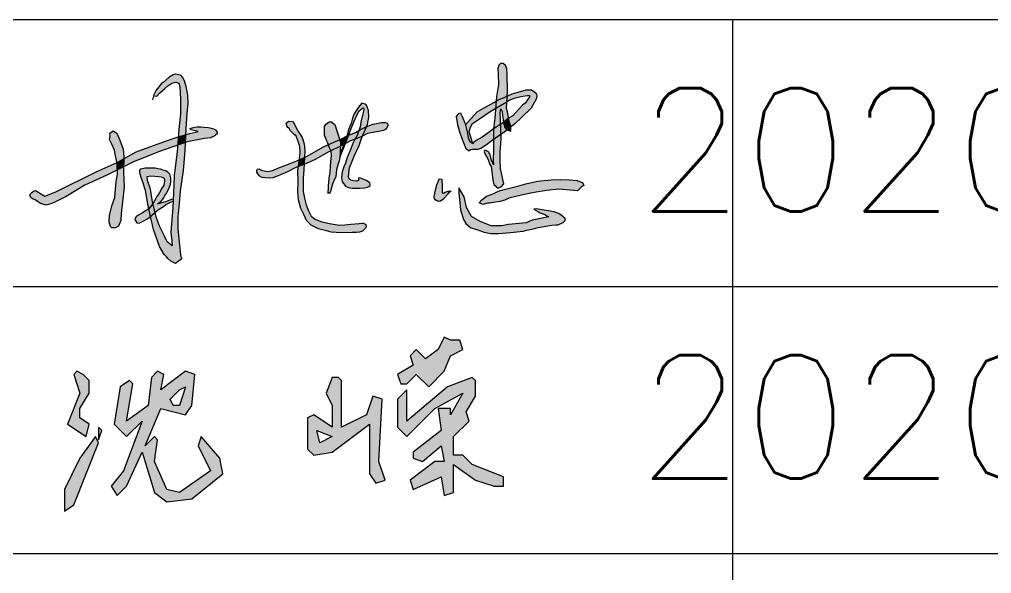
# Model space of a CAD drawing. Header units: millimetres. Extents: x 866561 to 876967, y 40200 to 44891.
# Drawn here: x 871962.21 to 871985.86, y 40243.76 to 40257.25 of the extents above; entities that cross this region are included whole.
import ezdxf
from ezdxf.enums import TextEntityAlignment as Align

# ---------------------------------------------------------------- set-up
doc = ezdxf.new("R2010")
doc.units = ezdxf.units.MM
doc.header["$LTSCALE"] = 1000
doc.header["$MEASUREMENT"] = 0
doc.layers.add('HATCH', color=8, linetype='Continuous')
doc.styles.add('ECEC_TQ', font='txt_l.shx', dxfattribs={"bigfont": 'hztxt_l.shx'})

msp = doc.modelspace()

# ---------------------------------------------------------------- hatches: boundary and pattern name
at = {"linetype": 'Continuous'}
h = msp.add_hatch(color=256, dxfattribs=at)
h.paths.add_polyline_path([(871970.733, 40247.398), (871970.733, 40246.188), (871970.884, 40245.961), (871971.111, 40246.037), (871970.96, 40246.491), (871971.035, 40248.003), (871970.808, 40248.079), (871970.657, 40247.625), (871970.052, 40247.323), (871970.052, 40248.457), (871969.977, 40248.533), (871969.825, 40248.533), (871969.674, 40248.154), (871969.825, 40247.852), (871969.825, 40247.323), (871969.372, 40247.625), (871969.22, 40247.549), (871969.22, 40246.793), (871969.372, 40246.642), (871969.825, 40246.718)])
h.paths.add_polyline_path([(871969.825, 40247.096), (871969.523, 40246.944), (871969.447, 40247.247)], flags=16)
h.paths.add_polyline_path([(871972.548, 40248.684), (871972.699, 40249.062), (871973.002, 40249.213), (871972.926, 40249.44), (871972.699, 40249.44), (871972.548, 40249.516), (871972.397, 40249.213), (871972.094, 40248.986), (871971.867, 40249.213), (871971.716, 40249.062), (871971.792, 40248.835), (871971.413, 40248.608), (871971.489, 40248.381), (871971.64, 40248.381), (871971.867, 40248.608), (871972.17, 40248.306)])
h.paths.add_polyline_path([(871973.304, 40248.079), (871973.304, 40248.457), (871973.228, 40248.533), (871972.623, 40248.306), (871971.64, 40247.474), (871971.64, 40248.23), (871971.413, 40248.003), (871971.413, 40247.323), (871971.64, 40247.096), (871972.321, 40247.776), (871973.002, 40248.154), (871972.699, 40247.625), (871972.699, 40247.776), (871972.397, 40247.776), (871972.472, 40247.247), (871971.792, 40246.718), (871971.792, 40246.566), (871972.018, 40246.491), (871972.472, 40246.869), (871972.548, 40246.491), (871972.321, 40246.491), (871971.716, 40246.037), (871971.792, 40245.81), (871972.472, 40246.113), (871972.548, 40245.659), (871972.775, 40245.734), (871972.775, 40246.415), (871973.304, 40246.037), (871973.758, 40245.886), (871973.985, 40245.886), (871973.985, 40246.113), (871973.228, 40246.415), (871973.002, 40246.642), (871972.775, 40246.642), (871972.775, 40247.096), (871973.153, 40247.474), (871973.077, 40247.701)])
h = msp.add_hatch(color=256, dxfattribs=at)
h.paths.add_polyline_path([(871963.685, 40247.549), (871963.685, 40247.776), (871963.912, 40248.154), (871963.912, 40248.457), (871963.761, 40248.608), (871963.61, 40248.684), (871963.534, 40248.608), (871963.685, 40248.154), (871963.383, 40247.398), (871963.837, 40247.096), (871963.912, 40247.398)])
h.paths.add_polyline_path([(871964.215, 40247.247), (871964.139, 40247.323), (871964.139, 40247.02)])
h.paths.add_polyline_path([(871964.139, 40246.944), (871964.063, 40247.096), (871963.685, 40246.566), (871963.307, 40245.81), (871963.307, 40245.281), (871963.534, 40245.432)])
h.paths.add_polyline_path([(871965.652, 40247.776), (871966.257, 40247.625), (871966.408, 40247.852), (871966.483, 40248.608), (871966.257, 40248.684), (871965.652, 40248.23), (871965.727, 40248.608), (871965.576, 40248.684), (871965.425, 40248.533), (871965.349, 40247.852), (871964.82, 40247.474), (871964.971, 40248.381), (871964.895, 40248.457), (871964.668, 40248.306), (871964.517, 40247.398), (871964.82, 40247.096), (871965.198, 40247.474), (871964.744, 40246.264), (871964.442, 40245.886), (871964.593, 40245.659), (871964.82, 40245.886), (871965.198, 40246.718), (871965.5, 40245.734), (871965.803, 40245.508), (871966.408, 40245.583), (871967.164, 40246.188), (871967.088, 40246.566), (871966.635, 40247.096), (871966.559, 40246.869), (871966.862, 40246.264), (871966.105, 40245.734), (871965.803, 40245.81), (871965.5, 40246.491), (871965.576, 40247.02), (871965.5, 40247.096), (871965.273, 40246.869)])
h.paths.add_polyline_path([(871965.878, 40248.003), (871966.105, 40248.23), (871966.257, 40248.306), (871966.105, 40247.852), (871965.954, 40247.852)], flags=16)
at = {"layer": 'HATCH'}
for points in [[(871974.079, 40255.915), (871974.068, 40256.045), (871974.037, 40256.136), (871973.974, 40256.178), (871973.914, 40256.178), (871973.872, 40256.132), (871973.854, 40256.055), (871973.861, 40255.904), (871973.868, 40255.663), (871973.819, 40255.372), (871973.811, 40255.261), (871973.857, 40255.288), (871974.002, 40255.346), (871974.08, 40255.384), (871974.086, 40255.501)], [(871966.287, 40254.966), (871966.308, 40255.201), (871966.305, 40255.407), (871966.265, 40255.626), (871966.223, 40255.762), (871966.183, 40255.831), (871966.126, 40255.901), (871966.014, 40255.922), (871965.95, 40255.903), (871965.875, 40255.858), (871965.76, 40255.751), (871965.683, 40255.701), (871965.611, 40255.607), (871965.536, 40255.519), (871965.493, 40255.423), (871965.485, 40255.388), (871965.558, 40255.381), (871965.623, 40255.455), (871965.754, 40255.566), (871965.822, 40255.627), (871965.923, 40255.694), (871966.02, 40255.721), (871966.088, 40255.694), (871966.115, 40255.606), (871966.128, 40255.306), (871966.135, 40254.946), (871966.091, 40254.568), (871966.079, 40254.387), (871966.257, 40254.438), (871966.263, 40254.596)], [(871974.793, 40255.432), (871974.754, 40255.474), (871974.666, 40255.531), (871974.614, 40255.537), (871974.537, 40255.534), (871974.456, 40255.512), (871974.31, 40255.468), (871974.196, 40255.436), (871974.107, 40255.397), (871974.08, 40255.384), (871974.073, 40255.247), (871974.126, 40255.282), (871974.282, 40255.335), (871974.408, 40255.369), (871974.516, 40255.391), (871974.562, 40255.399), (871974.611, 40255.398), (871974.628, 40255.373), (871974.517, 40255.213), (871974.45, 40255.163), (871974.363, 40255.059), (871974.215, 40254.902), (871974.114, 40254.842), (871974.128, 40254.771), (871974.166, 40254.633), (871974.261, 40254.71), (871974.419, 40254.856), (871974.66, 40255.085), (871974.784, 40255.307), (871974.8, 40255.377)], [(871973.384, 40254.815), (871973.667, 40255.009), (871973.798, 40255.084), (871973.811, 40255.261), (871973.768, 40255.236), (871973.522, 40255.097), (871973.347, 40255), (871973.063, 40254.68), (871973.102, 40254.512), (871973.13, 40254.371), (871973.164, 40254.285), (871973.241, 40254.224), (871973.153, 40254.508), (871973.186, 40254.625), (871973.231, 40254.714)], [(871974.073, 40255.247), (871974.01, 40255.206), (871973.798, 40255.084), (871973.781, 40254.845), (871973.745, 40254.581), (871973.919, 40254.698), (871973.915, 40254.811), (871973.91, 40254.993), (871973.912, 40255.026), (871973.927, 40255.072), (871973.955, 40255.008), (871973.968, 40254.897), (871973.97, 40254.867), (871973.977, 40254.794), (871973.992, 40254.752), (871974.114, 40254.842), (871974.082, 40255.002), (871974.065, 40255.079)], [(871974.08, 40255.384), (871974.002, 40255.346), (871973.857, 40255.288), (871973.811, 40255.261), (871973.798, 40255.084), (871974.01, 40255.206), (871974.073, 40255.247)], [(871970.357, 40254.773), (871970.43, 40254.933), (871970.479, 40255.024), (871970.515, 40255.055), (871970.557, 40255.09), (871970.582, 40255.095), (871970.59, 40255.047), (871970.571, 40254.953), (871970.519, 40254.746), (871970.505, 40254.631), (871970.475, 40254.544), (871970.489, 40254.551), (871970.559, 40254.591), (871970.656, 40254.633), (871970.68, 40254.686), (871970.717, 40254.871), (871970.701, 40255.027), (871970.682, 40255.099), (871970.665, 40255.143), (871970.647, 40255.169), (871970.627, 40255.183), (871970.566, 40255.201), (871970.535, 40255.201), (871970.458, 40255.112), (871970.426, 40255.064), (871970.393, 40255.011), (871970.355, 40254.953), (871970.313, 40254.845), (871970.284, 40254.716), (871970.241, 40254.621), (871970.211, 40254.546), (871970.206, 40254.489), (871970.174, 40254.409), (871970.202, 40254.425), (871970.221, 40254.432), (871970.264, 40254.554)], [(871969.14, 40254.218), (871969.088, 40254.375), (871969.014, 40254.497), (871968.944, 40254.612), (871968.897, 40254.716), (871968.855, 40254.765), (871968.759, 40254.769), (871968.706, 40254.72), (871968.716, 40254.654), (871968.746, 40254.62), (871968.774, 40254.589), (871968.811, 40254.537), (871968.881, 40254.466), (871968.947, 40254.403), (871968.978, 40254.328), (871969.032, 40254.152), (871969.045, 40254), (871969.025, 40253.856), (871969.022, 40253.836), (871969.15, 40253.89), (871969.154, 40254.069)], [(871969.934, 40254.532), (871969.882, 40254.688), (871969.79, 40254.764), (871969.746, 40254.752), (871969.682, 40254.704), (871969.637, 40254.652), (871969.637, 40254.568), (871969.637, 40254.427), (871969.702, 40254.267), (871969.725, 40254.2), (871969.735, 40254.205), (871970.005, 40254.319)], [(871973.057, 40254.708), (871973.041, 40254.747), (871972.986, 40254.883), (871972.95, 40254.953), (871972.942, 40254.975), (871972.899, 40254.968), (871972.883, 40254.937), (871972.841, 40254.878), (871972.873, 40254.691), (871972.916, 40254.51), (871972.988, 40254.311), (871973.069, 40254.109), (871973.156, 40254.051), (871973.198, 40254.077), (871973.234, 40254.082), (871973.259, 40254.084), (871973.31, 40254.084), (871973.364, 40254.085), (871973.436, 40254.105), (871973.597, 40254.21), (871973.691, 40254.287), (871973.744, 40254.323), (871973.745, 40254.581), (871973.587, 40254.459), (871973.468, 40254.385), (871973.398, 40254.342), (871973.342, 40254.311), (871973.268, 40254.258), (871973.241, 40254.224), (871973.164, 40254.285), (871973.13, 40254.371), (871973.102, 40254.512)], [(871974.128, 40254.771), (871974.114, 40254.842), (871974.114, 40254.842), (871973.992, 40254.752), (871973.99, 40254.732), (871974.023, 40254.617), (871974.072, 40254.557), (871974.166, 40254.633)], [(871964.737, 40254.091), (871964.653, 40254.312), (871964.583, 40254.479), (871964.495, 40254.535), (871964.412, 40254.479), (871964.418, 40254.416), (871964.407, 40254.328), (871964.45, 40254.229), (871964.524, 40254.064), (871964.554, 40253.93), (871964.589, 40253.767), (871964.749, 40253.855), (871964.75, 40253.906)], [(871966.949, 40254.41), (871967.024, 40254.461), (871967.026, 40254.504), (871966.982, 40254.562), (871966.937, 40254.585), (871966.879, 40254.599), (871966.811, 40254.616), (871966.696, 40254.628), (871966.615, 40254.632), (871966.539, 40254.632), (871966.479, 40254.622), (871966.417, 40254.61), (871966.37, 40254.589), (871966.374, 40254.564), (871966.426, 40254.552), (871966.494, 40254.535), (871966.564, 40254.521), (871966.502, 40254.502), (871966.36, 40254.467), (871966.257, 40254.438), (871966.25, 40254.254), (871966.296, 40254.27), (871966.459, 40254.303), (871966.716, 40254.346), (871966.859, 40254.362)], [(871970.433, 40254.423), (871970.475, 40254.544), (871970.385, 40254.495), (871970.221, 40254.432), (871970.186, 40254.334), (871970.143, 40254.226), (871970.263, 40254.294), (871970.383, 40254.337)], [(871970.656, 40254.633), (871970.559, 40254.591), (871970.489, 40254.551), (871970.475, 40254.544), (871970.433, 40254.423), (871970.383, 40254.337), (871970.53, 40254.388), (871970.553, 40254.401)], [(871971.067, 40254.547), (871971.115, 40254.571), (871971.136, 40254.594), (871971.158, 40254.629), (871971.173, 40254.667), (871971.172, 40254.695), (871971.169, 40254.706), (871971.159, 40254.719), (871971.112, 40254.735), (871971.019, 40254.735), (871970.969, 40254.728), (871970.899, 40254.715), (871970.822, 40254.698), (871970.745, 40254.671), (871970.669, 40254.638), (871970.656, 40254.633), (871970.553, 40254.401), (871970.681, 40254.469), (871970.908, 40254.512)], [(871973.919, 40254.698), (871973.745, 40254.581), (871973.744, 40254.323), (871973.926, 40254.448)], [(871974.023, 40254.617), (871973.99, 40254.732), (871973.992, 40254.752), (871973.936, 40254.71), (871973.919, 40254.698), (871973.926, 40254.448), (871974.003, 40254.501), (871974.072, 40254.557)], [(871974.166, 40254.633), (871974.072, 40254.557), (871974.17, 40254.526)], [(871965.598, 40254.028), (871966.065, 40254.19), (871966.079, 40254.387), (871966.05, 40254.379), (871965.743, 40254.278), (871965.053, 40254.024), (871964.749, 40253.855), (871964.746, 40253.661), (871964.969, 40253.772)], [(871966.257, 40254.438), (871966.079, 40254.387), (871966.065, 40254.19), (871966.25, 40254.254)], [(871970.026, 40254.257), (871970.005, 40254.319), (871969.735, 40254.205), (871969.725, 40254.2), (871969.747, 40254.134), (871969.79, 40254.047), (871970.023, 40254.161)], [(871970.174, 40254.409), (871970.018, 40254.325), (871970.005, 40254.319), (871970.026, 40254.257), (871970.023, 40254.161), (871970.06, 40254.179), (871970.111, 40254.208)], [(871970.477, 40254.178), (871970.541, 40254.373), (871970.553, 40254.401), (871970.53, 40254.388), (871970.383, 40254.337), (871970.335, 40254.254), (871970.257, 40254.055), (871970.186, 40253.886), (871970.142, 40253.75), (871970.107, 40253.662), (871970.068, 40253.535), (871970.052, 40253.393), (871970.061, 40253.298), (871970.128, 40253.212), (871970.149, 40253.187), (871970.217, 40253.16), (871970.316, 40253.142), (871970.382, 40253.141), (871970.49, 40253.141), (871970.608, 40253.145), (871970.679, 40253.168), (871970.714, 40253.184), (871970.744, 40253.204), (871970.749, 40253.235), (871970.741, 40253.272), (871970.659, 40253.329), (871970.61, 40253.347), (871970.516, 40253.382), (871970.465, 40253.39), (871970.465, 40253.351), (871970.462, 40253.327), (871970.41, 40253.314), (871970.342, 40253.316), (871970.272, 40253.335), (871970.234, 40253.365), (871970.218, 40253.416), (871970.242, 40253.635), (871970.36, 40253.921)], [(871970.221, 40254.432), (871970.202, 40254.425), (871970.174, 40254.409), (871970.111, 40254.208), (871970.143, 40254.226), (871970.186, 40254.334)], [(871973.929, 40254.342), (871973.926, 40254.448), (871973.744, 40254.323), (871973.742, 40254.055), (871973.741, 40253.842), (871973.742, 40253.712), (871973.689, 40253.845), (871973.661, 40253.952), (871973.626, 40254.027), (871973.578, 40254.047), (871973.551, 40254.058), (871973.53, 40254.061), (871973.522, 40254.032), (871973.538, 40253.986), (871973.597, 40253.874), (871973.624, 40253.814), (871973.654, 40253.719), (871973.688, 40253.669), (871973.704, 40253.543), (871973.732, 40253.343), (871973.755, 40253.227), (871973.86, 40253.142), (871973.94, 40253.178), (871973.995, 40253.243), (871973.961, 40253.389), (871973.915, 40253.618), (871973.904, 40253.817), (871973.904, 40254.018)], [(871965.536, 40252.444), (871965.512, 40252.549), (871965.436, 40252.483), (871965.403, 40252.455), (871965.404, 40252.454), (871965.479, 40252.136), (871965.623, 40251.724), (871965.732, 40251.524), (871965.794, 40251.471), (871965.82, 40251.43), (871965.897, 40251.362), (871966.007, 40251.306), (871966.045, 40251.332), (871966.08, 40251.364), (871966.153, 40251.409), (871966.131, 40251.518), (871966.114, 40251.679), (871966.095, 40251.906), (871966.067, 40252.16), (871966.07, 40252.445), (871966.099, 40252.767), (871966.127, 40253.075), (871966.196, 40253.57), (871966.241, 40254.046), (871966.25, 40254.254), (871966.065, 40254.19), (871966.054, 40254.028), (871965.98, 40253.45), (871965.973, 40253.207), (871965.963, 40253.025), (871965.943, 40252.66), (871965.923, 40252.381), (871965.9, 40252.06), (871965.919, 40251.858), (871965.933, 40251.741), (871965.806, 40251.831), (871965.741, 40251.972), (871965.621, 40252.219)], [(871969.727, 40254.016), (871969.79, 40254.047), (871969.747, 40254.134), (871969.725, 40254.2), (871969.608, 40254.143), (871969.196, 40253.91), (871969.15, 40253.89), (871969.138, 40253.718), (871969.209, 40253.745), (871969.406, 40253.842)], [(871970.018, 40253.995), (871970.023, 40254.161), (871969.79, 40254.047), (871969.796, 40253.938), (871969.781, 40253.78), (871969.766, 40253.528), (871969.741, 40253.377), (871969.733, 40253.274), (871969.722, 40253.215), (871969.72, 40253.164), (871969.72, 40253.12), (871969.714, 40253.063), (871969.714, 40253.035), (871969.719, 40253.022), (871969.727, 40253.015), (871969.753, 40253.017), (871969.782, 40253.06), (871969.832, 40253.241), (871969.874, 40253.361), (871969.914, 40253.417), (871969.926, 40253.598), (871969.966, 40253.734), (871969.998, 40253.826)], [(871970.143, 40254.226), (871970.111, 40254.208), (871970.038, 40254.044), (871970.017, 40253.979), (871970.005, 40253.885), (871970.088, 40254.086)], [(871964.749, 40253.855), (871964.589, 40253.767), (871964.594, 40253.743), (871964.598, 40253.588), (871964.746, 40253.661)], [(871968.92, 40253.636), (871968.999, 40253.666), (871969.022, 40253.836), (871968.902, 40253.785), (871968.499, 40253.63), (871968.375, 40253.571), (871968.257, 40253.55), (871968.165, 40253.559), (871968.104, 40253.575), (871968.038, 40253.608), (871968.011, 40253.599), (871967.991, 40253.573), (871967.988, 40253.53), (871968.011, 40253.489), (871968.042, 40253.452), (871968.072, 40253.425), (871968.117, 40253.403), (871968.195, 40253.393), (871968.286, 40253.387), (871968.374, 40253.393), (871968.51, 40253.441), (871968.737, 40253.535)], [(871969.15, 40253.89), (871969.022, 40253.836), (871968.999, 40253.666), (871969.138, 40253.718)], [(871963.805, 40253.212), (871964.337, 40253.458), (871964.598, 40253.588), (871964.594, 40253.743), (871964.589, 40253.767), (871964.078, 40253.535), (871963.098, 40253.051), (871962.829, 40252.949), (871962.605, 40253.086), (871962.553, 40253.064), (871962.518, 40253.037), (871962.483, 40253.002), (871962.464, 40252.965), (871962.489, 40252.911), (871962.528, 40252.88), (871962.594, 40252.853), (871962.654, 40252.814), (871962.73, 40252.771), (871962.864, 40252.724), (871962.976, 40252.761), (871963.095, 40252.804), (871963.349, 40252.936)], [(871964.759, 40253.161), (871964.743, 40253.535), (871964.746, 40253.661), (871964.598, 40253.588), (871964.601, 40253.473), (871964.563, 40253.314), (871964.538, 40252.917), (871964.459, 40252.711), (871964.407, 40252.479), (871964.398, 40252.321), (871964.432, 40252.209), (871964.464, 40252.177), (871964.549, 40252.177), (871964.624, 40252.213), (871964.68, 40252.357), (871964.685, 40252.527), (871964.725, 40252.811)], [(871965.811, 40253.548), (871965.774, 40253.571), (871965.704, 40253.588), (871965.639, 40253.608), (871965.582, 40253.622), (871965.518, 40253.632), (871965.457, 40253.639), (871965.36, 40253.639), (871965.275, 40253.639), (871965.171, 40253.608), (871965.144, 40253.568), (871965.144, 40253.517), (871965.174, 40253.403), (871965.204, 40253.309), (871965.282, 40253.083), (871965.339, 40252.753), (871965.364, 40252.637), (871965.462, 40252.761), (871965.451, 40252.804), (871965.406, 40253.116), (871965.332, 40253.326), (871965.323, 40253.426), (871965.414, 40253.442), (871965.606, 40253.424), (871965.66, 40253.418), (871965.701, 40253.398), (871965.732, 40253.383), (871965.743, 40253.348), (871965.743, 40253.305), (871965.725, 40253.211), (871965.677, 40253.137), (871965.621, 40253.038), (871965.582, 40252.972), (871965.56, 40252.935), (871965.532, 40252.892), (871965.499, 40252.831), (871965.462, 40252.761), (871965.512, 40252.549), (871965.566, 40252.596), (871965.638, 40252.644), (871965.719, 40252.694), (871965.779, 40252.739), (871965.871, 40252.789), (871965.952, 40252.826), (871965.955, 40252.882), (871965.919, 40252.872), (871965.816, 40252.833), (871965.773, 40252.815), (871965.662, 40252.785), (871965.597, 40252.771), (871965.626, 40252.793), (871965.697, 40252.874), (871965.724, 40252.918), (871965.751, 40252.972), (871965.788, 40253.025), (871965.835, 40253.103), (871965.879, 40253.228), (871965.886, 40253.312), (871965.886, 40253.376), (871965.882, 40253.426), (871965.865, 40253.491)], [(871969.112, 40253.244), (871969.114, 40253.385), (871969.129, 40253.591), (871969.138, 40253.718), (871968.999, 40253.666), (871968.986, 40253.571), (871968.992, 40253.286), (871968.982, 40253.062), (871969.003, 40252.853), (871969.06, 40252.645), (871969.129, 40252.497), (871969.195, 40252.35), (871969.307, 40252.244), (871969.489, 40252.147), (871969.682, 40252.105), (871969.793, 40252.071), (871970.038, 40252.055), (871970.305, 40252.062), (871970.409, 40252.064), (871970.484, 40252.069), (871970.562, 40252.093), (871970.634, 40252.169), (871970.652, 40252.205), (871970.652, 40252.222), (871970.64, 40252.259), (871970.612, 40252.273), (871970.576, 40252.286), (871970.548, 40252.291), (871970.477, 40252.279), (871970.273, 40252.265), (871970.13, 40252.252), (871970.007, 40252.241), (871969.842, 40252.261), (871969.719, 40252.287), (871969.547, 40252.328), (871969.409, 40252.384), (871969.308, 40252.461), (871969.247, 40252.588), (871969.185, 40252.735), (871969.148, 40252.899), (871969.118, 40253.059)], [(871972.631, 40252.994), (871972.681, 40253.054), (871972.699, 40253.066), (871972.641, 40253.07), (871972.568, 40253.044), (871972.528, 40253.019), (871972.5, 40253.024), (871972.498, 40253.052), (871972.498, 40253.09), (871972.493, 40253.147), (871972.493, 40253.19), (871972.493, 40253.25), (871972.49, 40253.285), (871972.49, 40253.331), (871972.485, 40253.361), (871972.42, 40253.366), (871972.4, 40253.313), (871972.362, 40253.213), (871972.317, 40253.062), (871972.302, 40252.982), (871972.292, 40252.934), (871972.299, 40252.884), (871972.367, 40252.841), (871972.417, 40252.826), (871972.458, 40252.829), (871972.538, 40252.891)], [(871974.32, 40252.947), (871974.569, 40253.003), (871974.732, 40253.033), (871975.031, 40253.085), (871975.336, 40253.115), (871975.789, 40253.077), (871975.822, 40253.11), (871975.896, 40253.179), (871975.942, 40253.207), (871975.909, 40253.278), (871975.769, 40253.331), (871975.593, 40253.344), (871975.372, 40253.349), (871975.148, 40253.341), (871974.814, 40253.311), (871974.531, 40253.242), (871974.358, 40253.199), (871973.907, 40253.081), (871973.711, 40252.998), (871973.579, 40252.942), (871973.462, 40252.858), (871973.399, 40252.787), (871973.483, 40252.746), (871973.605, 40252.774), (871973.645, 40252.776), (871973.791, 40252.797), (871973.902, 40252.815), (871974.022, 40252.85), (871974.119, 40252.896)], [(871973.029, 40252.931), (871972.953, 40253.071), (871972.902, 40253.145), (871972.905, 40253.027), (871972.94, 40252.614), (871973.015, 40252.379), (871973.075, 40252.281), (871973.196, 40252.175), (871973.337, 40252.135), (871973.522, 40252.066), (871973.677, 40252.04), (871973.867, 40252.038), (871974.163, 40252.062), (871974.464, 40252.097), (871974.553, 40252.117), (871974.716, 40252.151), (871974.829, 40252.181), (871975.165, 40252.244), (871975.271, 40252.252), (871975.322, 40252.252), (871975.443, 40252.304), (871975.489, 40252.353), (871975.491, 40252.401), (871975.429, 40252.451), (871975.358, 40252.506), (871975.312, 40252.534), (871975.235, 40252.56), (871975.128, 40252.582), (871974.929, 40252.615), (871974.786, 40252.641), (871974.726, 40252.627), (871974.84, 40252.562), (871974.884, 40252.544), (871974.997, 40252.498), (871975.046, 40252.468), (871975.09, 40252.445), (871974.69, 40252.359), (871974.544, 40252.299), (871974.11, 40252.26), (871973.948, 40252.221), (871973.691, 40252.221), (871973.423, 40252.331), (871973.21, 40252.45), (871973.088, 40252.671)], [(871965.403, 40252.455), (871965.364, 40252.637), (871965.208, 40252.542), (871965.06, 40252.457), (871965.032, 40252.412), (871965.023, 40252.375), (871965.069, 40252.296), (871965.13, 40252.286), (871965.238, 40252.344), (871965.312, 40252.39), (871965.373, 40252.429)], [(871965.462, 40252.761), (871965.364, 40252.637), (871965.403, 40252.455), (871965.436, 40252.483), (871965.512, 40252.549)]]:
    msp.add_hatch(color=256, dxfattribs=at).paths.add_polyline_path(points)

# ---------------------------------------------------------------- linework, layer by layer
for p, q in [((871944.569, 40257.247), (872054.569, 40257.247)), ((871979.569, 40224.747), (871979.569, 40257.247)), ((871944.569, 40250.747), (871999.569, 40250.747)), ((871944.569, 40244.247), (871999.569, 40244.247))]:
    msp.add_line(p, q)
for points in [[(871973.99, 40254.732), (871974.023, 40254.617), (871974.072, 40254.557), (871974.17, 40254.526), (871974.166, 40254.633), (871974.128, 40254.771), (871974.082, 40255.002), (871974.065, 40255.079), (871974.086, 40255.501), (871974.079, 40255.915), (871974.068, 40256.045), (871974.037, 40256.136), (871973.974, 40256.178), (871973.914, 40256.178), (871973.872, 40256.132), (871973.854, 40256.055), (871973.861, 40255.904), (871973.868, 40255.663), (871973.819, 40255.372), (871973.781, 40254.845), (871973.745, 40254.581), (871973.742, 40254.055), (871973.741, 40253.842), (871973.742, 40253.712), (871973.689, 40253.845), (871973.661, 40253.952), (871973.626, 40254.027)], [(871965.485, 40255.388), (871965.558, 40255.381), (871965.558, 40255.381), (871965.623, 40255.455), (871965.754, 40255.566), (871965.822, 40255.627), (871965.923, 40255.694), (871966.02, 40255.721), (871966.02, 40255.721), (871966.088, 40255.694), (871966.115, 40255.606), (871966.128, 40255.306), (871966.135, 40254.946), (871966.091, 40254.568), (871966.054, 40254.028), (871965.98, 40253.45), (871965.973, 40253.207), (871965.963, 40253.025), (871965.943, 40252.66), (871965.923, 40252.381), (871965.9, 40252.06), (871965.919, 40251.858), (871965.933, 40251.741), (871965.933, 40251.741), (871965.806, 40251.831), (871965.741, 40251.972), (871965.621, 40252.219), (871965.536, 40252.444), (871965.451, 40252.804), (871965.406, 40253.116), (871965.332, 40253.326), (871965.323, 40253.426), (871965.323, 40253.426), (871965.414, 40253.442), (871965.606, 40253.424), (871965.606, 40253.424), (871965.66, 40253.418), (871965.701, 40253.398), (871965.732, 40253.383), (871965.743, 40253.348), (871965.743, 40253.305), (871965.725, 40253.211), (871965.677, 40253.137), (871965.621, 40253.038), (871965.582, 40252.972), (871965.56, 40252.935), (871965.532, 40252.892), (871965.499, 40252.831), (871965.462, 40252.761), (871965.364, 40252.637), (871965.208, 40252.542), (871965.06, 40252.457), (871965.032, 40252.412), (871965.023, 40252.375), (871965.069, 40252.296), (871965.13, 40252.286), (871965.238, 40252.344), (871965.312, 40252.39), (871965.373, 40252.429), (871965.436, 40252.483), (871965.566, 40252.596), (871965.638, 40252.644), (871965.719, 40252.694), (871965.779, 40252.739), (871965.871, 40252.789), (871965.952, 40252.826)], [(871965.461, 40255.289), (871965.493, 40255.423), (871965.536, 40255.519), (871965.611, 40255.607), (871965.683, 40255.701), (871965.76, 40255.751), (871965.875, 40255.858), (871965.95, 40255.903), (871966.014, 40255.922), (871966.126, 40255.901), (871966.183, 40255.831), (871966.223, 40255.762), (871966.265, 40255.626), (871966.305, 40255.407), (871966.308, 40255.201), (871966.287, 40254.966), (871966.263, 40254.596), (871966.241, 40254.046), (871966.196, 40253.57), (871966.127, 40253.075), (871966.099, 40252.767), (871966.07, 40252.445), (871966.067, 40252.16), (871966.095, 40251.906), (871966.114, 40251.679), (871966.131, 40251.518), (871966.153, 40251.409), (871966.08, 40251.364), (871966.045, 40251.332), (871966.007, 40251.306), (871965.897, 40251.362), (871965.82, 40251.43), (871965.794, 40251.471), (871965.732, 40251.524), (871965.623, 40251.724), (871965.479, 40252.136), (871965.404, 40252.454), (871965.339, 40252.753), (871965.282, 40253.083), (871965.204, 40253.309), (871965.174, 40253.403), (871965.144, 40253.517), (871965.144, 40253.568), (871965.171, 40253.608), (871965.171, 40253.608), (871965.275, 40253.639), (871965.36, 40253.639), (871965.36, 40253.639), (871965.457, 40253.639), (871965.518, 40253.632), (871965.582, 40253.622), (871965.639, 40253.608), (871965.704, 40253.588), (871965.774, 40253.571), (871965.811, 40253.548), (871965.865, 40253.491), (871965.882, 40253.426), (871965.886, 40253.376), (871965.886, 40253.312), (871965.879, 40253.228), (871965.835, 40253.103), (871965.788, 40253.025), (871965.751, 40252.972), (871965.724, 40252.918), (871965.697, 40252.874), (871965.697, 40252.874), (871965.626, 40252.793), (871965.569, 40252.749)], [(871973.063, 40254.68), (871973.347, 40255), (871973.522, 40255.097), (871973.768, 40255.236), (871973.857, 40255.288), (871974.002, 40255.346), (871974.107, 40255.397), (871974.196, 40255.436), (871974.31, 40255.468), (871974.456, 40255.512), (871974.537, 40255.534), (871974.614, 40255.537), (871974.666, 40255.531), (871974.754, 40255.474), (871974.793, 40255.432), (871974.8, 40255.377), (871974.784, 40255.307), (871974.66, 40255.085), (871974.419, 40254.856), (871974.261, 40254.71), (871974.003, 40254.501), (871973.691, 40254.287), (871973.597, 40254.21), (871973.436, 40254.105), (871973.364, 40254.085), (871973.31, 40254.084), (871973.259, 40254.084), (871973.234, 40254.082), (871973.198, 40254.077), (871973.156, 40254.051)], [(871972.841, 40254.878), (871972.883, 40254.937), (871972.899, 40254.968), (871972.899, 40254.968), (871972.942, 40254.975), (871972.95, 40254.953), (871972.986, 40254.883), (871973.041, 40254.747), (871973.057, 40254.708), (871973.102, 40254.512), (871973.13, 40254.371), (871973.164, 40254.285), (871973.241, 40254.224), (871973.153, 40254.508), (871973.186, 40254.625), (871973.231, 40254.714), (871973.384, 40254.815), (871973.667, 40255.009), (871974.01, 40255.206), (871974.126, 40255.282), (871974.282, 40255.335), (871974.408, 40255.369), (871974.516, 40255.391), (871974.562, 40255.399), (871974.611, 40255.398), (871974.628, 40255.373), (871974.517, 40255.213), (871974.45, 40255.163), (871974.363, 40255.059), (871974.215, 40254.902), (871974.114, 40254.842), (871973.936, 40254.71), (871973.745, 40254.581), (871973.587, 40254.459), (871973.468, 40254.385), (871973.398, 40254.342), (871973.342, 40254.311), (871973.268, 40254.258), (871973.241, 40254.224)], [(871970.005, 40253.885), (871970.088, 40254.086), (871970.186, 40254.334), (871970.264, 40254.554), (871970.357, 40254.773), (871970.43, 40254.933), (871970.479, 40255.024), (871970.515, 40255.055), (871970.557, 40255.09), (871970.582, 40255.095), (871970.59, 40255.047), (871970.571, 40254.953), (871970.519, 40254.746), (871970.505, 40254.631), (871970.433, 40254.423), (871970.335, 40254.254), (871970.257, 40254.055), (871970.186, 40253.886), (871970.142, 40253.75), (871970.107, 40253.662), (871970.068, 40253.535), (871970.052, 40253.393), (871970.061, 40253.298), (871970.128, 40253.212), (871970.149, 40253.187), (871970.217, 40253.16), (871970.316, 40253.142), (871970.382, 40253.141), (871970.49, 40253.141), (871970.608, 40253.145), (871970.679, 40253.168), (871970.714, 40253.184), (871970.744, 40253.204), (871970.749, 40253.235), (871970.741, 40253.272), (871970.659, 40253.329), (871970.61, 40253.347), (871970.516, 40253.382), (871970.465, 40253.39), (871970.465, 40253.351), (871970.462, 40253.327), (871970.41, 40253.314), (871970.342, 40253.316), (871970.272, 40253.335), (871970.234, 40253.365), (871970.218, 40253.416), (871970.242, 40253.635), (871970.36, 40253.921), (871970.477, 40254.178), (871970.541, 40254.373), (871970.68, 40254.686), (871970.717, 40254.871), (871970.701, 40255.027), (871970.682, 40255.099), (871970.665, 40255.143), (871970.647, 40255.169), (871970.627, 40255.183), (871970.566, 40255.201), (871970.535, 40255.201), (871970.458, 40255.112), (871970.426, 40255.064), (871970.393, 40255.011), (871970.355, 40254.953), (871970.313, 40254.845), (871970.284, 40254.716), (871970.241, 40254.621), (871970.211, 40254.546), (871970.206, 40254.489)], [(871973.626, 40254.027), (871973.578, 40254.047), (871973.551, 40254.058), (871973.53, 40254.061), (871973.522, 40254.032), (871973.538, 40253.986), (871973.597, 40253.874), (871973.624, 40253.814), (871973.654, 40253.719), (871973.688, 40253.669), (871973.704, 40253.543), (871973.732, 40253.343), (871973.755, 40253.227), (871973.86, 40253.142), (871973.94, 40253.178), (871973.995, 40253.243), (871973.995, 40253.243), (871973.961, 40253.389), (871973.915, 40253.618), (871973.904, 40253.817), (871973.904, 40254.018), (871973.929, 40254.342), (871973.915, 40254.811), (871973.91, 40254.993), (871973.912, 40255.026), (871973.927, 40255.072), (871973.927, 40255.072), (871973.955, 40255.008), (871973.968, 40254.897), (871973.97, 40254.867), (871973.977, 40254.794), (871973.992, 40254.752), (871973.99, 40254.732)], [(871968.716, 40254.654), (871968.706, 40254.72), (871968.759, 40254.769), (871968.855, 40254.765), (871968.897, 40254.716), (871968.944, 40254.612), (871969.014, 40254.497), (871969.088, 40254.375), (871969.14, 40254.218), (871969.154, 40254.069), (871969.15, 40253.89), (871969.129, 40253.591), (871969.114, 40253.385), (871969.112, 40253.244), (871969.118, 40253.059), (871969.148, 40252.899), (871969.185, 40252.735), (871969.247, 40252.588), (871969.308, 40252.461), (871969.409, 40252.384), (871969.547, 40252.328), (871969.719, 40252.287), (871969.842, 40252.261), (871970.007, 40252.241), (871970.13, 40252.252), (871970.273, 40252.265), (871970.477, 40252.279), (871970.548, 40252.291), (871970.576, 40252.286), (871970.612, 40252.273), (871970.64, 40252.259), (871970.652, 40252.222), (871970.652, 40252.205), (871970.634, 40252.169), (871970.562, 40252.093), (871970.484, 40252.069), (871970.409, 40252.064), (871970.305, 40252.062), (871970.038, 40252.055), (871969.793, 40252.071), (871969.682, 40252.105), (871969.489, 40252.147), (871969.307, 40252.244), (871969.195, 40252.35), (871969.129, 40252.497), (871969.06, 40252.645), (871969.003, 40252.853), (871968.982, 40253.062), (871968.992, 40253.286), (871968.986, 40253.571), (871969.025, 40253.856), (871969.045, 40254), (871969.032, 40254.152), (871968.978, 40254.328), (871968.947, 40254.403), (871968.881, 40254.466), (871968.811, 40254.537), (871968.774, 40254.589), (871968.746, 40254.62), (871968.716, 40254.654)], [(871969.702, 40254.267), (871969.637, 40254.427), (871969.637, 40254.568), (871969.637, 40254.652), (871969.682, 40254.704), (871969.746, 40254.752), (871969.79, 40254.764), (871969.882, 40254.688), (871969.934, 40254.532), (871970.026, 40254.257), (871970.018, 40253.995), (871969.998, 40253.826), (871969.966, 40253.734), (871969.926, 40253.598), (871969.914, 40253.417), (871969.874, 40253.361), (871969.832, 40253.241), (871969.782, 40253.06), (871969.753, 40253.017), (871969.727, 40253.015)], [(871972.841, 40254.878), (871972.873, 40254.691), (871972.916, 40254.51), (871972.988, 40254.311), (871973.069, 40254.109), (871973.156, 40254.051)], [(871962.605, 40253.086), (871962.829, 40252.949), (871963.098, 40253.051), (871964.078, 40253.535), (871964.589, 40253.767), (871965.053, 40254.024), (871965.743, 40254.278), (871966.05, 40254.379), (871966.36, 40254.467), (871966.502, 40254.502), (871966.564, 40254.521), (871966.494, 40254.535), (871966.426, 40254.552), (871966.374, 40254.564), (871966.374, 40254.564), (871966.37, 40254.589), (871966.417, 40254.61), (871966.479, 40254.622), (871966.539, 40254.632), (871966.615, 40254.632), (871966.696, 40254.628), (871966.811, 40254.616), (871966.879, 40254.599), (871966.937, 40254.585), (871966.982, 40254.562), (871967.026, 40254.504), (871967.024, 40254.461), (871966.949, 40254.41), (871966.859, 40254.362), (871966.716, 40254.346), (871966.459, 40254.303), (871966.296, 40254.27), (871965.598, 40254.028), (871964.969, 40253.772), (871964.337, 40253.458), (871963.805, 40253.212), (871963.349, 40252.936), (871963.095, 40252.804), (871962.976, 40252.761), (871962.864, 40252.724), (871962.73, 40252.771), (871962.654, 40252.814), (871962.594, 40252.853), (871962.528, 40252.88), (871962.489, 40252.911), (871962.464, 40252.965), (871962.483, 40253.002), (871962.518, 40253.037), (871962.553, 40253.064), (871962.605, 40253.086)], [(871964.412, 40254.479), (871964.495, 40254.535), (871964.583, 40254.479), (871964.653, 40254.312), (871964.737, 40254.091), (871964.75, 40253.906), (871964.743, 40253.535), (871964.759, 40253.161), (871964.725, 40252.811), (871964.685, 40252.527), (871964.68, 40252.357), (871964.624, 40252.213), (871964.549, 40252.177), (871964.464, 40252.177), (871964.432, 40252.209), (871964.398, 40252.321), (871964.407, 40252.479), (871964.459, 40252.711), (871964.538, 40252.917), (871964.563, 40253.314), (871964.601, 40253.473), (871964.594, 40253.743), (871964.554, 40253.93), (871964.524, 40254.064), (871964.45, 40254.229), (871964.407, 40254.328), (871964.418, 40254.416), (871964.412, 40254.479)], [(871971.159, 40254.719), (871971.169, 40254.706), (871971.172, 40254.695), (871971.173, 40254.667), (871971.158, 40254.629), (871971.136, 40254.594), (871971.115, 40254.571), (871971.067, 40254.547), (871970.908, 40254.512), (871970.681, 40254.469), (871970.53, 40254.388), (871970.263, 40254.294), (871970.06, 40254.179), (871969.727, 40254.016), (871969.406, 40253.842), (871969.209, 40253.745), (871968.92, 40253.636), (871968.737, 40253.535), (871968.51, 40253.441), (871968.374, 40253.393), (871968.286, 40253.387), (871968.195, 40253.393), (871968.117, 40253.403), (871968.072, 40253.425), (871968.042, 40253.452), (871968.011, 40253.489), (871967.988, 40253.53), (871967.991, 40253.573), (871968.011, 40253.599), (871968.038, 40253.608)], [(871968.038, 40253.608), (871968.104, 40253.575), (871968.165, 40253.559), (871968.257, 40253.55), (871968.375, 40253.571), (871968.499, 40253.63), (871968.902, 40253.785), (871969.196, 40253.91), (871969.608, 40254.143), (871969.735, 40254.205), (871970.018, 40254.325), (871970.202, 40254.425), (871970.385, 40254.495), (871970.489, 40254.551), (871970.559, 40254.591), (871970.669, 40254.638), (871970.745, 40254.671), (871970.822, 40254.698), (871970.899, 40254.715), (871970.969, 40254.728), (871971.019, 40254.735), (871971.112, 40254.735), (871971.112, 40254.735), (871971.159, 40254.719)], [(871970.206, 40254.489), (871970.174, 40254.409), (871970.111, 40254.208), (871970.038, 40254.044), (871970.017, 40253.979)], [(871969.702, 40254.267), (871969.747, 40254.134), (871969.79, 40254.047), (871969.796, 40253.938), (871969.781, 40253.78), (871969.766, 40253.528), (871969.741, 40253.377), (871969.733, 40253.274), (871969.722, 40253.215), (871969.72, 40253.164), (871969.72, 40253.12), (871969.714, 40253.063), (871969.714, 40253.035)], [(871972.42, 40253.366), (871972.4, 40253.313), (871972.362, 40253.213), (871972.317, 40253.062), (871972.302, 40252.982), (871972.292, 40252.934), (871972.299, 40252.884), (871972.299, 40252.884), (871972.367, 40252.841), (871972.417, 40252.826), (871972.458, 40252.829), (871972.538, 40252.891), (871972.631, 40252.994), (871972.681, 40253.054), (871972.716, 40253.077)], [(871972.42, 40253.366), (871972.485, 40253.361), (871972.49, 40253.331), (871972.49, 40253.285), (871972.493, 40253.25), (871972.493, 40253.19), (871972.493, 40253.147), (871972.498, 40253.09), (871972.498, 40253.052), (871972.5, 40253.024), (871972.5, 40253.024), (871972.528, 40253.019), (871972.568, 40253.044), (871972.641, 40253.07), (871972.641, 40253.07), (871972.699, 40253.066)], [(871973.462, 40252.858), (871973.579, 40252.942), (871973.711, 40252.998), (871973.907, 40253.081), (871974.358, 40253.199), (871974.531, 40253.242), (871974.814, 40253.311), (871975.148, 40253.341), (871975.372, 40253.349), (871975.593, 40253.344), (871975.769, 40253.331), (871975.909, 40253.278), (871975.909, 40253.278), (871975.942, 40253.207), (871975.896, 40253.179), (871975.822, 40253.11), (871975.789, 40253.077), (871975.789, 40253.077), (871975.336, 40253.115), (871975.031, 40253.085), (871974.732, 40253.033), (871974.569, 40253.003), (871974.32, 40252.947), (871974.119, 40252.896), (871974.022, 40252.85), (871973.902, 40252.815), (871973.791, 40252.797), (871973.645, 40252.776), (871973.605, 40252.774), (871973.483, 40252.746), (871973.399, 40252.787), (871973.462, 40252.858), (871973.462, 40252.858)], [(871972.902, 40253.145), (871972.905, 40253.027), (871972.94, 40252.614), (871973.015, 40252.379), (871973.075, 40252.281), (871973.196, 40252.175), (871973.337, 40252.135), (871973.522, 40252.066), (871973.677, 40252.04), (871973.867, 40252.038), (871974.163, 40252.062), (871974.464, 40252.097), (871974.553, 40252.117), (871974.716, 40252.151), (871974.829, 40252.181), (871975.165, 40252.244), (871975.271, 40252.252), (871975.322, 40252.252), (871975.443, 40252.304), (871975.489, 40252.353), (871975.491, 40252.401), (871975.429, 40252.451), (871975.358, 40252.506), (871975.312, 40252.534), (871975.235, 40252.56), (871975.128, 40252.582), (871974.929, 40252.615), (871974.786, 40252.641), (871974.726, 40252.627), (871974.726, 40252.627), (871974.726, 40252.627), (871974.84, 40252.562), (871974.884, 40252.544), (871974.997, 40252.498), (871975.046, 40252.468), (871975.09, 40252.445), (871974.69, 40252.359), (871974.544, 40252.299), (871974.11, 40252.26), (871973.948, 40252.221), (871973.691, 40252.221), (871973.423, 40252.331), (871973.21, 40252.45), (871973.088, 40252.671), (871973.029, 40252.931), (871972.953, 40253.071), (871972.902, 40253.145)], [(871965.597, 40252.771), (871965.597, 40252.771), (871965.662, 40252.785), (871965.773, 40252.815), (871965.816, 40252.833), (871965.919, 40252.872), (871965.955, 40252.882)], [(871969.714, 40253.035), (871969.719, 40253.022), (871969.727, 40253.015)]]:
    msp.add_lwpolyline(points)
at = {"linetype": 'Continuous', "elevation": 2318108.623}
for points in [[(871972.699, 40249.44), (871972.548, 40249.516), (871972.397, 40249.213), (871972.094, 40248.986), (871971.867, 40249.213), (871971.716, 40249.062), (871971.792, 40248.835), (871971.413, 40248.608), (871971.489, 40248.381), (871971.64, 40248.381), (871971.867, 40248.608), (871972.17, 40248.306), (871972.548, 40248.684), (871972.699, 40249.062), (871973.002, 40249.213), (871972.926, 40249.44), (871972.699, 40249.44)], [(871963.761, 40248.608), (871963.61, 40248.684), (871963.534, 40248.608), (871963.685, 40248.154), (871963.383, 40247.398), (871963.837, 40247.096), (871963.912, 40247.398), (871963.685, 40247.549), (871963.685, 40247.776), (871963.912, 40248.154), (871963.912, 40248.457), (871963.761, 40248.608)], [(871965.727, 40248.608), (871965.576, 40248.684), (871965.425, 40248.533), (871965.349, 40247.852), (871964.82, 40247.474), (871964.971, 40248.381), (871964.895, 40248.457), (871964.668, 40248.306), (871964.517, 40247.398), (871964.82, 40247.096), (871965.198, 40247.474), (871964.744, 40246.264), (871964.442, 40245.886), (871964.593, 40245.659), (871964.82, 40245.886), (871965.198, 40246.718), (871965.5, 40245.734), (871965.803, 40245.508), (871966.408, 40245.583), (871967.164, 40246.188), (871967.088, 40246.566), (871966.635, 40247.096), (871966.559, 40246.869), (871966.862, 40246.264), (871966.105, 40245.734), (871965.803, 40245.81), (871965.5, 40246.491), (871965.576, 40247.02), (871965.5, 40247.096), (871965.273, 40246.869), (871965.652, 40247.776), (871966.257, 40247.625), (871966.408, 40247.852), (871966.483, 40248.608), (871966.257, 40248.684), (871965.652, 40248.23), (871965.727, 40248.608)], [(871970.052, 40248.457), (871969.977, 40248.533), (871969.825, 40248.533), (871969.674, 40248.154), (871969.825, 40247.852), (871969.825, 40247.323), (871969.372, 40247.625), (871969.22, 40247.549), (871969.22, 40246.793), (871969.372, 40246.642), (871969.825, 40246.718), (871970.733, 40247.398), (871970.733, 40246.188), (871970.884, 40245.961), (871971.111, 40246.037), (871970.96, 40246.491), (871971.035, 40248.003), (871970.808, 40248.079), (871970.657, 40247.625), (871970.052, 40247.323), (871970.052, 40248.457)], [(871973.304, 40248.457), (871973.228, 40248.533), (871972.623, 40248.306), (871971.64, 40247.474), (871971.64, 40248.23), (871971.413, 40248.003), (871971.413, 40247.323), (871971.64, 40247.096), (871972.321, 40247.776), (871973.002, 40248.154), (871972.699, 40247.625), (871972.699, 40247.776), (871972.397, 40247.776), (871972.472, 40247.247), (871971.792, 40246.718), (871971.792, 40246.566), (871972.018, 40246.491), (871972.472, 40246.869), (871972.548, 40246.491), (871972.321, 40246.491), (871971.716, 40246.037), (871971.792, 40245.81), (871972.472, 40246.113), (871972.548, 40245.659), (871972.775, 40245.734), (871972.775, 40246.415), (871973.304, 40246.037), (871973.758, 40245.886), (871973.985, 40245.886), (871973.985, 40246.113), (871973.228, 40246.415), (871973.002, 40246.642), (871972.775, 40246.642), (871972.775, 40247.096), (871973.153, 40247.474), (871973.077, 40247.701), (871973.304, 40248.079), (871973.304, 40248.457)], [(871966.105, 40248.23), (871966.257, 40248.306), (871966.105, 40247.852), (871965.954, 40247.852), (871965.878, 40248.003), (871966.105, 40248.23)], [(871964.215, 40247.247), (871964.139, 40247.323), (871964.139, 40247.02), (871964.215, 40247.247)], [(871969.447, 40247.247), (871969.825, 40247.096), (871969.523, 40246.944), (871969.447, 40247.247)], [(871964.139, 40246.944), (871964.063, 40247.096), (871963.685, 40246.566), (871963.307, 40245.81), (871963.307, 40245.281), (871963.534, 40245.432), (871964.139, 40246.944)]]:
    msp.add_lwpolyline(points, dxfattribs=at)

# ---------------------------------------------------------------- texts
at = {"style": 'ECEC_TQ'}
for p in [(871988.813, 40254.075), (871988.813, 40247.575)]:
    msp.add_attdef('2020.04.30', text=' ', height=3, dxfattribs=at).set_placement(p, align=Align.MIDDLE)

doc.saveas('drawing.dxf')
